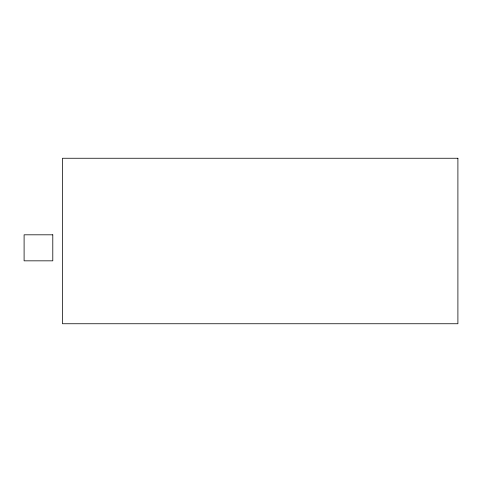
<?xml version="1.0" encoding="UTF-8"?>
<svg xmlns="http://www.w3.org/2000/svg" width="482" height="482" viewBox="0 0 482 482"><rect width="100%" height="100%" fill="white"/><g stroke="black" fill="none" stroke-linecap="round" stroke-linejoin="round"><path stroke-width="0.72" d="M457.9 158.253L62.461 158.253L62.461 323.747L457.9 323.747L457.9 158.253M52.791 234.812L24.1 234.812L24.1 260.834L52.791 260.834L52.791 234.812"/></g></svg>
